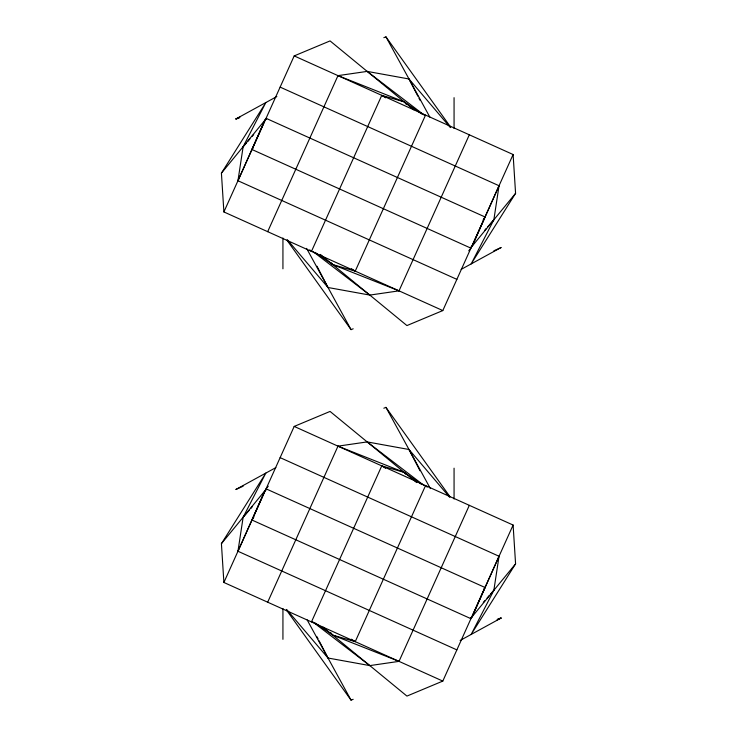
<?xml version="1.0" encoding="UTF-8"?>
<svg xmlns="http://www.w3.org/2000/svg" width="737" height="737" viewBox="0 0 737 737"><rect width="100%" height="100%" fill="white"/><g stroke="black" fill="none" stroke-linecap="round" stroke-linejoin="round"><path stroke-width="1.11" d="M456.866 279.36L237.959 180.74L243.146 146.691L265.836 102.563L221.422 173.14L223.891 211.943L442.808 310.572L513.109 154.53L294.192 55.911L223.891 211.943M456.866 649.887L237.959 551.258L243.146 517.217L265.836 473.08L221.422 543.657L223.891 582.47L442.808 681.089L513.109 525.057L294.192 426.428L223.891 582.47M513.109 154.53L515.578 193.343L471.164 263.92L493.854 219.783L499.041 185.742L280.134 87.113M513.109 525.057L515.578 563.86L471.164 634.437L493.854 590.309L499.041 556.26L280.134 457.64M468.741 250.792L470.925 248.157L252.017 149.528L264.878 120.251L266.389 118.583M470.925 618.675L252.017 520.055L264.878 490.768L266.389 489.101M266.075 118.325L484.983 216.945L472.122 246.232L470.611 247.899M268.259 486.208L266.075 488.843L484.983 587.472L472.122 616.749L470.611 618.417M237.959 180.74L264.878 120.251L266.647 118.786M237.959 551.258L264.878 490.768L266.647 489.304M499.041 185.742L472.122 246.232L470.353 247.696M499.041 556.26L472.122 616.749L470.353 618.214M267.678 231.667L337.979 75.635L367.173 71.397L408.998 78.979L450.371 127.556M421.859 114.06L404.272 101.881L381.757 95.359L311.456 251.4L309.752 249.852M315.141 252.423L332.728 264.601L355.243 271.124L425.544 115.083M287.366 239.783L328.002 287.504L369.827 295.086L399.021 290.848L469.322 134.807M267.678 602.193L337.979 446.152L367.173 441.914L408.998 449.496L449.634 497.217M311.456 621.917L381.757 465.876L404.272 472.399L421.859 484.577M315.141 622.94L332.728 635.119L355.243 641.641L425.544 485.6L427.248 487.148M286.629 609.444L328.002 658.021L369.827 665.603L399.021 661.365L469.322 505.333M252.017 149.528L253.224 147.575M252.017 520.055L253.832 517.116M483.168 219.884L484.983 216.945M483.776 589.425L484.983 587.472M221.422 173.14L266.324 118.482M221.422 543.657L266.324 489.009M470.676 247.991L515.578 193.343M470.676 618.518L515.578 563.86M243.146 146.691L246.158 143.236M247.669 141.504L249.926 138.906M252.183 136.308L253.694 134.585M484.817 230.165L486.319 228.433M487.83 226.71L493.854 219.783M243.146 517.217L249.17 510.29M250.681 508.567L252.183 506.835M483.306 602.415L484.817 600.692M487.074 598.094L489.331 595.496M490.842 593.764L493.854 590.309M239.11 118.123L235.812 118.989L276.845 96.538M461.15 269.392L501.188 247.485L493.864 250.801M275.85 467.608L235.812 489.515L243.136 486.199M460.155 640.462L501.188 618.011L497.89 618.877M235.812 118.989L239.995 117.1M497.005 619.9L501.188 618.011M294.192 55.911L330.065 40.913L413.991 109.868M442.808 310.572L406.935 325.57L320.355 254.431M294.192 426.428L330.065 411.43L416.645 482.569M442.808 681.089L406.935 696.087L323.009 627.132M383.82 37.688L385.948 36.85L450.731 127.243M286.942 240.17L351.052 329.632L353.18 328.794M383.82 408.206L385.948 407.368L450.058 496.83M286.269 609.757L351.052 700.15L353.18 699.312M337.979 75.635L404.272 101.881L406.446 104.516M399.021 290.848L332.728 264.601L331.272 262.842M337.979 446.152L404.272 472.399L405.728 474.158M399.021 661.365L332.728 635.119L330.554 632.484M381.757 95.359L385.663 97.791M351.337 268.692L355.243 271.124M381.757 465.876L385.663 468.308M351.337 639.209L355.243 641.641M367.173 71.397L424.733 115.506M313.179 251.676L369.827 295.086M367.173 441.914L423.821 485.324M312.267 621.494L369.827 665.603M385.948 36.85L429.846 117.091M306.601 248.387L351.052 329.632M385.948 407.368L430.399 488.613M307.154 619.909L351.052 700.15M408.998 78.979L417.907 96.206M418.957 98.233L420.007 100.26M316.993 266.223L328.002 287.504M408.998 449.496L420.007 470.777M316.993 636.74L318.043 638.767M319.093 640.794L328.002 658.021M454.066 97.671L454.066 128.478M454.066 468.188L454.066 498.995M282.934 238.005L282.934 268.812M282.934 608.522L282.934 639.329"/></g></svg>
